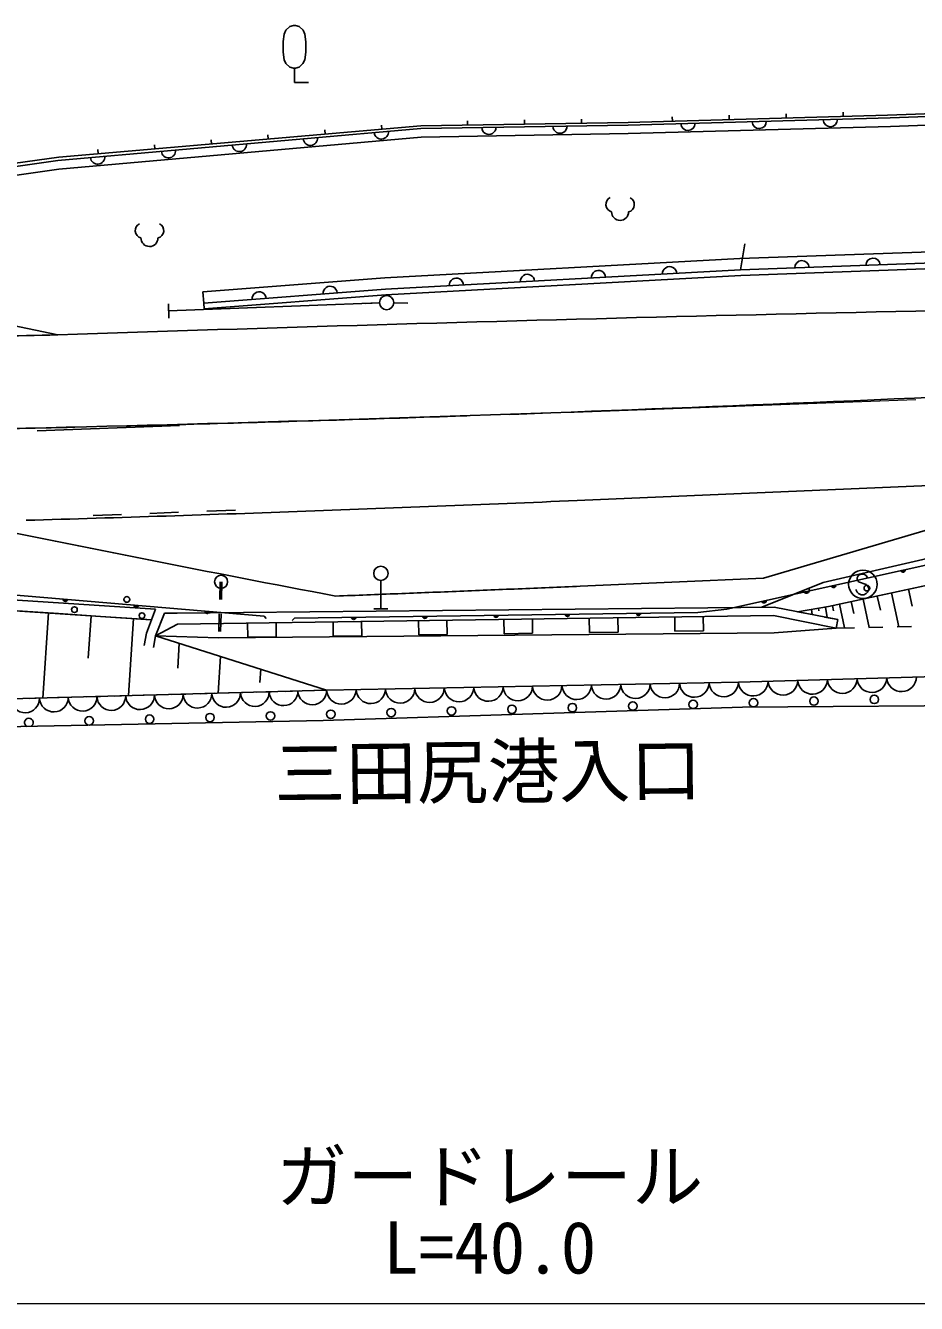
# Model space of a CAD drawing. Units: millimetres, scale not verified. Extents: x 40000 to 680000, y 20000 to 380000.
# Drawn here: x 218452 to 249733, y 248074 to 292961 of the extents above; entities that cross this region are included whole.
import ezdxf
from ezdxf.enums import TextEntityAlignment as Align

# ---------------------------------------------------------------- set-up
doc = ezdxf.new("R2010")
doc.units = ezdxf.units.MM
doc.header["$LTSCALE"] = 1000
doc.linetypes.add('CHAIN', pattern=[18.5, 12, -1.5, 3.5, -1.5])
for name, color, linetype, lineweight in [('M-BGD', 7, 'Continuous', 25), ('M-BGD-EXST', 7, 'Continuous', 25), ('M-BMK', 2, 'CHAIN', 13), ('M-STR-HTXT', 7, 'Continuous', 13), ('M-STR-STRC', 7, 'Continuous', 25)]:
    doc.layers.add(name, color=color, linetype=linetype, lineweight=lineweight)
doc.layers.add('M-BMK-HTXT', color=7, linetype='Continuous')
doc.styles.add('ＭＳ ゴシック', font='')
doc.styles.get('ＭＳ ゴシック').set_extended_font_data('MS Gothic')

msp = doc.modelspace()

# ---------------------------------------------------------------- linework, layer by layer
at = {"layer": 'M-BGD'}
for p, q in [((233973, 289462), (233971, 289612)), ((235973, 289495), (235970, 289645)), ((237973, 289528), (237970, 289678)), ((241162, 289600), (241158, 289750)), ((243161, 289658), (243157, 289808)), ((245161, 289715), (245156, 289865)), ((247160, 289773), (247156, 289923)), ((226976, 288971), (226963, 289121)), ((228969, 289144), (228956, 289293)), ((230961, 289316), (230948, 289465)), ((222991, 288627), (222978, 288776)), ((224984, 288799), (224971, 288949)), ((220998, 288455), (220985, 288604)), ((243554, 284377), (243712, 285289)), ((224678, 283608), (224709, 283209)), ((223485, 282687), (223466, 283187)), ((230879, 283220), (223476, 282937)), ((224709, 283209), (224719, 283010)), ((220823, 275750), (221822, 275788)), ((222821, 275826), (223821, 275865)), ((224820, 275903), (225819, 275941)), ((225287, 273424), (225269, 272800)), ((225347, 273422), (225329, 272798)), ((248359, 272923), (248466, 272425)), ((248857, 273030), (249113, 271839)), ((249452, 273158), (249580, 272563)), ((246968, 272093), (244740, 272533)), ((246292, 272496), (246307, 272403)), ((246538, 272537), (246600, 272166)), ((246784, 272585), (246823, 272401)), ((247028, 272637), (247207, 271804)), ((247445, 272727), (247534, 272310)), ((247861, 272816), (248075, 271820)), ((217976, 272412), (219606, 272305)), ((219259, 272328), (219063, 269340)), ((219606, 272305), (221084, 272208)), ((220753, 272230), (220655, 270736)), ((221084, 272208), (222561, 272111)), ((222247, 272132), (222069, 269423)), ((222561, 272111), (222878, 272091)), ((225255, 272300), (225237, 271677)), ((225315, 272299), (225297, 271675)), ((226835, 272217), (226903, 272136)), ((227818, 272066), (227892, 272142)), ((230255, 271529), (230248, 272029)), ((232248, 272057), (232255, 271557)), ((233255, 271571), (233248, 272071)), ((235248, 272099), (235255, 271599)), ((236255, 271613), (236247, 272113)), ((238247, 272142), (238254, 271642)), ((239254, 271656), (239247, 272156)), ((241247, 272184), (241254, 271684)), ((242254, 271698), (242247, 272198)), ((246015, 272282), (245552, 272373)), ((246045, 272455), (246076, 272269)), ((246968, 272093), (246505, 272185)), ((246909, 271799), (246968, 272093)), ((246909, 271799), (246968, 272093)), ((226248, 271972), (226256, 271472)), ((227255, 271486), (227248, 271986)), ((229248, 272014), (229255, 271514)), ((232255, 271557), (233255, 271571)), ((235255, 271599), (236255, 271613)), ((238254, 271642), (239254, 271656)), ((241254, 271684), (242254, 271698)), ((247556, 271811), (246909, 271799)), ((248556, 271829), (248056, 271820)), ((249556, 271848), (249056, 271838)), ((223019, 271527), (229023, 269613)), ((223850, 271262), (223793, 270387)), ((226256, 271472), (227255, 271486)), ((229255, 271514), (230255, 271529)), ((225300, 270800), (225215, 269509)), ((226712, 270350), (226682, 269889)), ((219079, 269341), (218580, 269327)), ((220079, 269368), (219579, 269355)), ((221079, 269396), (220579, 269382)), ((222078, 269423), (221578, 269409)), ((223078, 269450), (222578, 269437)), ((224077, 269478), (223578, 269464)), ((225077, 269505), (224577, 269492)), ((226077, 269533), (225577, 269519)), ((227076, 269560), (226577, 269546)), ((228076, 269587), (227576, 269574)), ((229023, 269613), (228576, 269601))]:
    msp.add_line(p, q, dxfattribs=at)
for points in [[(308306, 292002), (281228, 290979), (272333, 290605), (261422, 290270), (248711, 289818), (239611, 289555), (232335, 289435), (219625, 288336), (210576, 287088), (183274, 286443), (177845, 286356), (162522, 285998)], [(206508, 286910), (210881, 286978), (219590, 288219), (232332, 289345), (239605, 289466), (248816, 289715), (261399, 290178), (272328, 290577), (281155, 290903)], [(280300, 290571), (272339, 290277), (261410, 289878), (248826, 289416), (239611, 289166), (232348, 289046), (219625, 287921), (210905, 286678), (206512, 286610)], [(314281, 287248), (243536, 284777), (231063, 284103), (224678, 283608)], [(314131, 286943), (243554, 284377), (231089, 283704), (224709, 283209)], [(314032, 286739), (243563, 284177), (231102, 283505), (224719, 283010)], [(309571, 277543), (276913, 276332), (255430, 275466), (246460, 273399), (244310, 272529)], [(309070, 276524), (276951, 275333), (267328, 274926), (255564, 274471), (246645, 272555), (245552, 272373)], [(227892, 272142), (242059, 272349), (243075, 272462), (255453, 275202)], [(210750, 273407), (212863, 273398), (226835, 272217)], [(245552, 272373), (246645, 272555), (251477, 273593)], [(210923, 273172), (211877, 273192), (223018, 272461)], [(181646, 268315), (229023, 269613), (243483, 269896), (252857, 270169), (269980, 271183), (270857, 272551)], [(201044, 272584), (211868, 272813), (222679, 272104), (222878, 272091)], [(244740, 272533), (223773, 272322), (223336, 272317)], [(223018, 272461), (222701, 271620), (222616, 271181)], [(223336, 272317), (223019, 271527), (222940, 271118)], [(246909, 271799), (244712, 272233), (223783, 271937), (223019, 271527)], [(223783, 271937), (244712, 272233), (246909, 271799)], [(246909, 271799), (244740, 271629), (225222, 271459), (223019, 271527)], [(270857, 270551), (269837, 269973), (253186, 269084), (243623, 269017), (228896, 268545), (181687, 267615)]]:
    msp.add_lwpolyline(points, dxfattribs=at)
for centre, radius in [((225317, 273423), 230), ((247994, 273203), 100), ((220167, 272444), 100), ((222008, 272805), 100), ((222539, 272233), 100), ((244013, 269175), 150), ((246134, 269234), 150), ((248254, 269292), 150), ((229169, 268769), 150), ((231290, 268827), 150), ((233410, 268885), 150), ((235531, 268943), 150), ((237651, 269001), 150), ((239772, 269059), 150), ((241892, 269117), 150), ((220687, 268536), 150), ((222808, 268594), 150), ((224928, 268652), 150), ((227049, 268710), 150)]:
    msp.add_circle(centre, radius, dxfattribs=at)
for centre, radius, start, end in [((241712, 289523), 250, 181.5498, 1.5498), ((244211, 289591), 250, 181.5498, 1.5498), ((246710, 289658), 250, 181.5498, 1.5498), ((230942, 289223), 250, 185.0505, 5.0505), ((234719, 289385), 250, 180.9511, 0.9511), ((237218, 289427), 250, 180.9511, 0.9511), ((225961, 288782), 250, 185.0505, 5.0505), ((228452, 289002), 250, 185.0505, 5.0505), ((220981, 288342), 250, 185.0505, 5.0505), ((223471, 288562), 250, 185.0505, 5.0505), ((245711, 284456), 250, 2.0818, 182.0818), ((248210, 284546), 250, 2.0818, 182.0818), ((236073, 283973), 250, 3.0902, 183.0902), ((238570, 284108), 250, 3.0902, 183.0902), ((241066, 284243), 250, 3.0902, 183.0902), ((229145, 283554), 250, 4.4344, 184.4344), ((233577, 283839), 250, 3.0902, 183.0902), ((226652, 283360), 250, 4.4344, 184.4344), ((249264, 273832), 75, 192.4805, 12.4805), ((249264, 273832), 60, 192.4805, 12.4805), ((249264, 273832), 50, 192.4805, 12.4805), ((245874, 273122), 100, 180.1954, 43.8797), ((246823, 273292), 75, 192.4805, 12.4805), ((246823, 273292), 60, 192.4805, 12.4805), ((246823, 273292), 50, 192.4805, 12.4805), ((219849, 272807), 75, 175.1679, 355.1679), ((219849, 272807), 60, 175.1679, 355.1679), ((219849, 272807), 50, 175.1679, 355.1679), ((222340, 272597), 75, 175.1679, 355.1679), ((222340, 272597), 60, 175.1679, 355.1679), ((222340, 272597), 50, 175.1679, 355.1679), ((244382, 272752), 75, 192.4805, 12.4805), ((244382, 272752), 60, 192.4805, 12.4805), ((244382, 272752), 50, 192.4805, 12.4805), ((224831, 272386), 75, 175.1679, 355.1679), ((224831, 272386), 60, 175.1679, 355.1679), ((224831, 272386), 50, 175.1679, 355.1679), ((229976, 272172), 75, 180.8398, 0.8398), ((229976, 272172), 60, 180.8398, 0.8398), ((229976, 272172), 50, 180.8398, 0.8398), ((232476, 272209), 75, 180.8398, 0.8398), ((232476, 272209), 60, 180.8398, 0.8398), ((232476, 272209), 50, 180.8398, 0.8398), ((234975, 272246), 75, 180.8398, 0.8398), ((234975, 272246), 60, 180.8398, 0.8398), ((234975, 272246), 50, 180.8398, 0.8398), ((237475, 272282), 75, 180.8398, 0.8398), ((237475, 272282), 60, 180.8398, 0.8398), ((237475, 272282), 50, 180.8398, 0.8398), ((239975, 272319), 75, 180.8398, 0.8398), ((239975, 272319), 60, 180.8398, 0.8398), ((239975, 272319), 50, 180.8398, 0.8398), ((236769, 269782), 517, 182.9859, 359.2565), ((237802, 269802), 517, 182.9859, 359.2565), ((238835, 269822), 517, 182.9859, 359.2565), ((239868, 269842), 517, 182.9859, 359.2565), ((240901, 269863), 517, 182.9859, 359.2565), ((241933, 269883), 517, 182.9859, 359.2565), ((242966, 269903), 517, 182.9859, 359.2565), ((244003, 269933), 521, 184.025, 359.3102), ((245045, 269963), 521, 184.025, 359.3102), ((246086, 269994), 521, 184.025, 359.3102), ((247128, 270024), 521, 184.025, 359.3102), ((248170, 270054), 521, 184.025, 359.3102), ((249211, 270085), 521, 184.025, 359.3102), ((218438, 269328), 504, 182.0484, 1.0914), ((219447, 269355), 504, 182.0484, 1.0914), ((220455, 269383), 504, 182.0484, 1.0914), ((221463, 269410), 504, 182.0484, 1.0914), ((222471, 269438), 504, 182.0484, 1.0914), ((223479, 269466), 504, 182.0484, 1.0914), ((224487, 269493), 504, 182.0484, 1.0914), ((225495, 269521), 504, 182.0484, 1.0914), ((226503, 269549), 504, 182.0484, 1.0914), ((227511, 269576), 504, 182.0484, 1.0914), ((228519, 269604), 504, 182.0484, 1.0914), ((229539, 269640), 517, 182.9859, 359.2565), ((230572, 269661), 517, 182.9859, 359.2565), ((231605, 269681), 517, 182.9859, 359.2565), ((232637, 269701), 517, 182.9859, 359.2565), ((233670, 269721), 517, 182.9859, 359.2565), ((234703, 269741), 517, 182.9859, 359.2565), ((235736, 269762), 517, 182.9859, 359.2565), ((218567, 268478), 150, 295.4579, 246.8001)]:
    msp.add_arc(centre, radius, start, end, dxfattribs=at)
at = {"layer": 'M-BGD-EXST'}
for p, q in [((227596, 292795), (227529, 292662)), ((227729, 292928), (227596, 292795)), ((227863, 292961), (227729, 292928)), ((227930, 292961), (227863, 292961)), ((228063, 292928), (227930, 292961)), ((228196, 292794), (228063, 292928)), ((228262, 292660), (228196, 292794)), ((227495, 292396), (227494, 292029)), ((227529, 292662), (227495, 292396)), ((228295, 292394), (228262, 292660)), ((228294, 292027), (228295, 292394)), ((227494, 292029), (227527, 291762)), ((228260, 291760), (228294, 292027)), ((227527, 291762), (227593, 291629)), ((227593, 291629), (227726, 291495)), ((227726, 291495), (227859, 291461)), ((227859, 291461), (227926, 291461)), ((227893, 291461), (227892, 290961)), ((227926, 291461), (228059, 291494)), ((228059, 291494), (228193, 291627)), ((228193, 291627), (228260, 291760)), ((227892, 290961), (228392, 290960)), ((230879, 283218), (230380, 283195)), ((231379, 283224), (231879, 283212)), ((230928, 273469), (230926, 272469)), ((247700, 273650), (247654, 273559)), ((247654, 273559), (247654, 273514)), ((247654, 273514), (247699, 273423)), ((247699, 273423), (247972, 273331)), ((247791, 273695), (247700, 273650)), ((247882, 273695), (247791, 273695)), ((247973, 273649), (247882, 273695)), ((248018, 273558), (247973, 273649)), ((247653, 273059), (247608, 273150)), ((247698, 273014), (247653, 273059)), ((247789, 272968), (247698, 273014)), ((247880, 272968), (247789, 272968)), ((247971, 273013), (247880, 272968)), ((248017, 273058), (247971, 273013)), ((247972, 273331), (248017, 273286)), ((248017, 273286), (248062, 273195)), ((248062, 273149), (248017, 273058)), ((248062, 273195), (248062, 273149)), ((230676, 272470), (231176, 272468))]:
    msp.add_line(p, q, dxfattribs=at)
for centre, radius in [((231129, 283230), 250), ((230928, 273719), 250), ((247853, 273332), 500)]:
    msp.add_circle(centre, radius, dxfattribs=at)
for centre, radius, start, end in [((239096, 286675), 268, 115.9539, 255.201), ((239560, 286674), 268, 284.5327, 63.7798), ((239327, 286416), 300, 179.8668, 359.8668), ((222571, 285760), 268, 115.9539, 255.201), ((223035, 285759), 268, 284.5327, 63.7798), ((222802, 285500), 300, 179.8668, 359.8668)]:
    msp.add_arc(centre, radius, start, end, dxfattribs=at)
at = {"layer": 'M-BMK'}
msp.add_line((237718, 279386), (264923, 280381), dxfattribs=at)
msp.add_arc((186549, 1678450), 1400000, 269.17756, 272.09459, dxfattribs=at)
at = {"layer": 'M-STR-HTXT'}
msp.add_line((210912, 248074), (255430, 248074), dxfattribs=at)
at = {"layer": 'M-STR-STRC'}
for p, q in [((217128, 282604), (219581, 282095)), ((218865, 278729), (223862, 278918)), ((244367, 273548), (256247, 277066))]:
    msp.add_line(p, q, dxfattribs=at)
for points in [[(218469, 275582), (218776, 275591), (219083, 275600), (219390, 275609), (219698, 275618), (220005, 275627), (220312, 275637), (220619, 275646), (220926, 275655), (221234, 275665), (221541, 275674), (221848, 275684), (222155, 275694), (222462, 275704), (222769, 275713), (223077, 275723), (223384, 275733), (223691, 275743), (223998, 275753), (224305, 275763), (224612, 275774), (224920, 275784), (225227, 275794), (225534, 275805), (225841, 275815), (226148, 275826), (226455, 275836), (226762, 275847), (227070, 275858), (227377, 275869), (227684, 275880), (227991, 275891), (228298, 275902), (228605, 275913), (228912, 275924), (229219, 275935), (229527, 275946), (229834, 275958), (230141, 275969), (230448, 275981), (230755, 275992), (231062, 276004), (231369, 276016), (231676, 276028), (231983, 276039), (232290, 276051), (232598, 276063), (232905, 276075), (233212, 276087), (233519, 276100), (233826, 276112), (234133, 276124), (234440, 276137), (234747, 276149), (235054, 276161), (235361, 276174), (235668, 276187), (235975, 276199), (236282, 276212), (236589, 276225), (236897, 276238), (237204, 276251), (237511, 276264), (237818, 276277), (256247, 277066)], [(229343, 272921), (229479, 272926), (229615, 272932), (229751, 272937), (229888, 272942), (230024, 272947), (230160, 272952), (230297, 272957), (230433, 272962), (230569, 272968), (230705, 272973), (230842, 272978), (230978, 272983), (231114, 272989), (231251, 272994), (231387, 272999), (231523, 273004), (231659, 273010), (231796, 273015), (231932, 273020), (232068, 273026), (232205, 273031), (232341, 273036), (232477, 273042), (232613, 273047), (232750, 273053), (232886, 273058), (233022, 273063), (233158, 273069), (233295, 273074), (233431, 273080), (233567, 273085), (233704, 273091), (233840, 273096), (233976, 273102), (234112, 273107), (234249, 273113), (234385, 273119), (234521, 273124), (234657, 273130), (234794, 273135), (234930, 273141), (235066, 273147), (235203, 273152), (235339, 273158), (235475, 273164), (235611, 273169), (235748, 273175), (235884, 273181), (236020, 273186), (236156, 273192), (236293, 273198), (236429, 273204), (236565, 273209), (236701, 273215), (236838, 273221), (236974, 273227), (237110, 273233), (237246, 273238), (237383, 273244), (237519, 273250), (237655, 273256), (237791, 273262), (237928, 273268), (244367, 273548)]]:
    msp.add_lwpolyline(points, dxfattribs=at)
for centre, radius, start, end in [((304322, -2224624), 2508152, 90.91121, 91.93619), ((187222, 1641782), 1360071, 270.99312, 271.36329), ((186521, 1678454), 1400000, 270.98794, 272.84623), ((382573, 1081095), 822572, 258.33279, 259.26407)]:
    msp.add_arc(centre, radius, start, end, dxfattribs=at)

# ---------------------------------------------------------------- texts
at = {"layer": 'M-BMK-HTXT', "style": 'ＭＳ ゴシック'}
msp.add_text('三田尻港入口', height=1833, rotation=0.56, dxfattribs=at).set_placement((234677, 267677), align=Align.TOP_CENTER)
at = {"layer": 'M-STR-HTXT', "style": 'ＭＳ ゴシック'}
for s, p in [('ガードレール', (234749, 251074)), ('L=40.0', (234749, 248574))]:
    msp.add_text(s, height=1833, dxfattribs=at).set_placement(p, align=Align.BOTTOM_CENTER)

doc.saveas('drawing.dxf')
